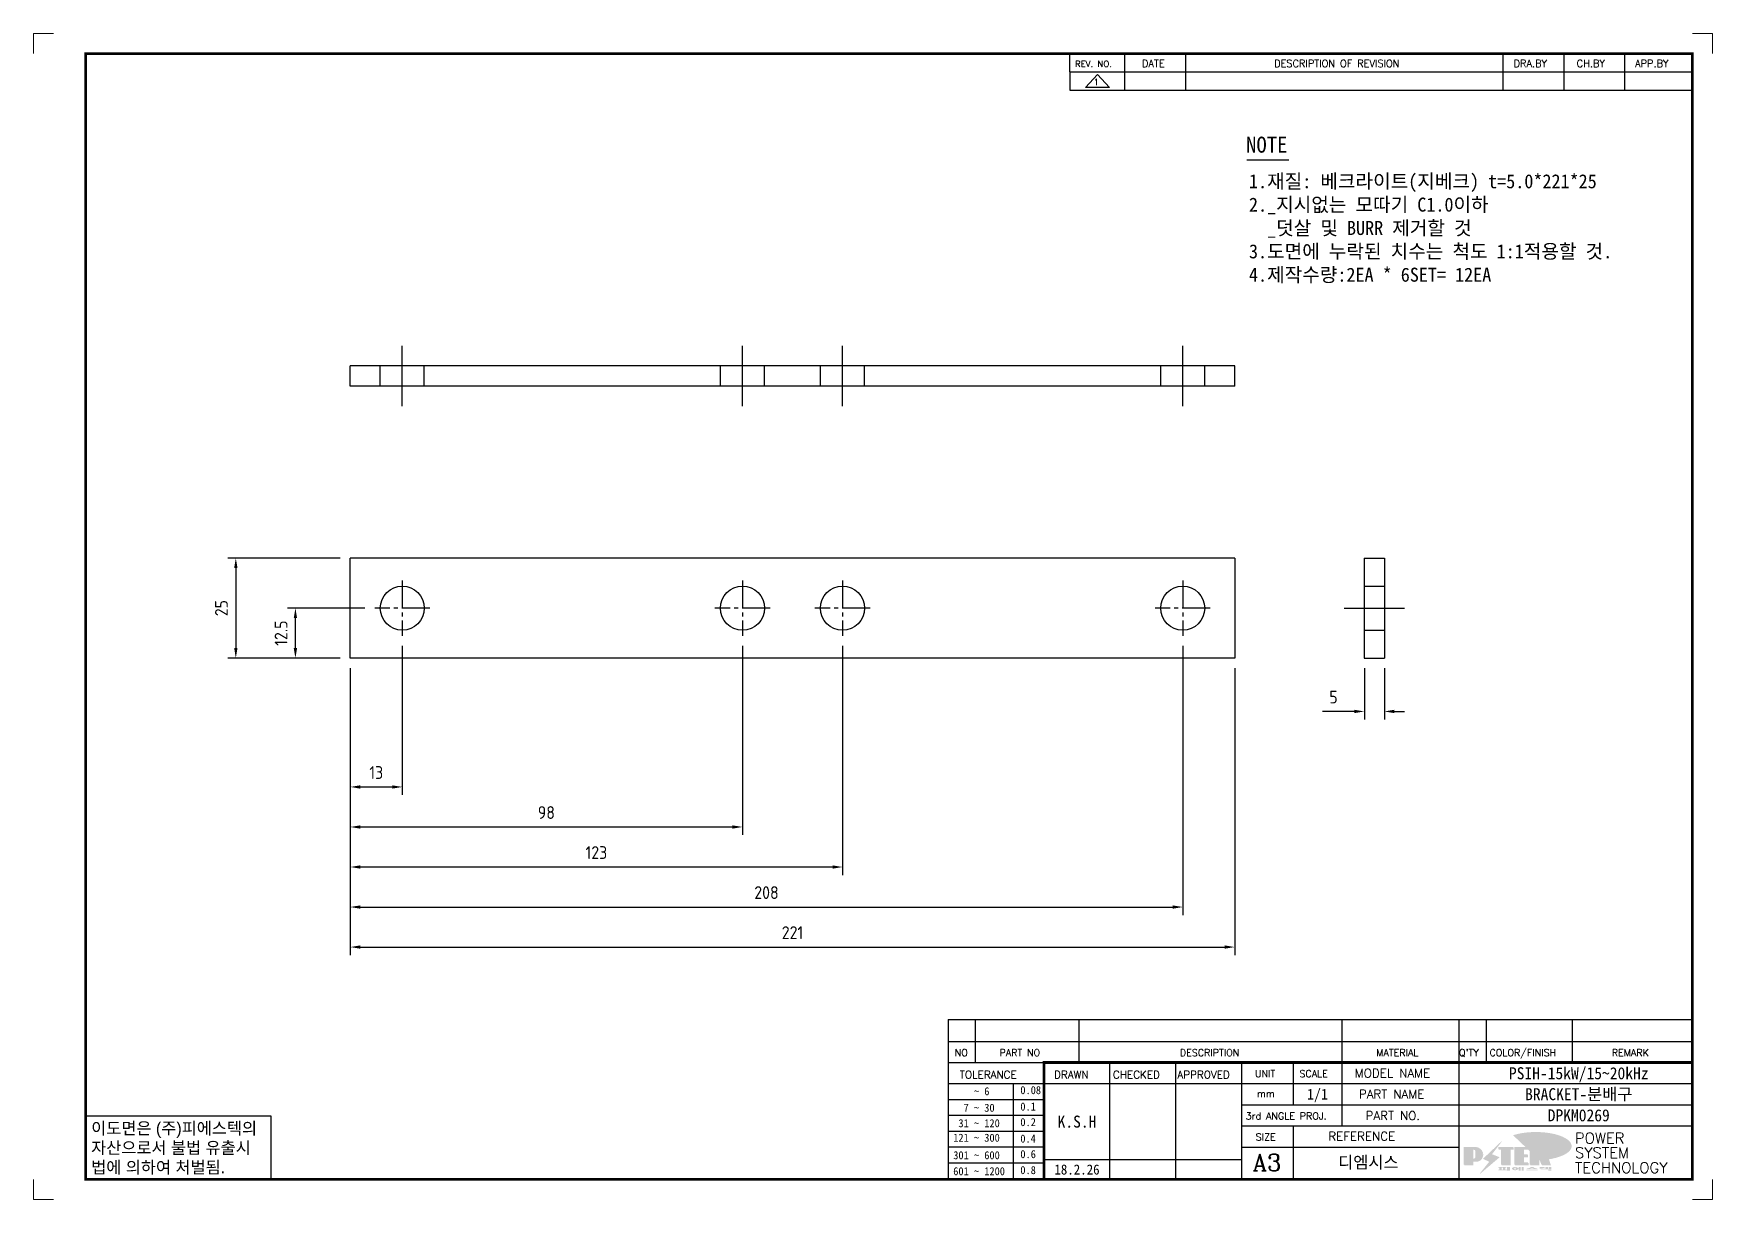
# Model space of a CAD drawing. Header units: millimetres. Extents: x 24815 to 37444, y -10619 to 6020.
# Drawn here: x 27894.2 to 28313.7, y -10618.5 to -10327.2 of the extents above; entities that cross this region are included whole.
import ezdxf
from ezdxf.enums import TextEntityAlignment as Align

# ---------------------------------------------------------------- set-up
doc = ezdxf.new("R2010")
doc.units = ezdxf.units.MM
doc.linetypes.add('CENTER1', pattern=[10, 7, -1, 1, -1])
doc.linetypes.add('HIDDEN', pattern=[9.525, 6.35, -3.175])
doc.layers.add('FORMAT-1', color=7, linetype='Continuous')
doc.layers.add('line', color=3, linetype='Continuous')
doc.styles.add('h1', font='')
doc.styles.add('HAN', font='')
doc.styles.add('RC', font='ROMANC.SHX')
doc.styles.add('ROMANT', font='romant')
doc.styles.add('RT', font='ROMANT.SHX', dxfattribs={"oblique": 15})
doc.styles.get("Standard").update_dxf_attribs({"font": 'ISOCP.SHX', "bigfont": 'WHGTXT.SHX'})
doc.styles.get('h1').set_extended_font_data('New Gulim')
doc.styles.get('HAN').set_extended_font_data('GulimChe')
doc.dimstyles.new('PS-1', dxfattribs={"dimtxt": 3.2, "dimasz": 2.5, "dimexe": 2, "dimexo": 2.5, "dimgap": 2, "dimtad": 1, "dimtoh": 1, "dimrnd": 0.05, "dimzin": 12, "dimdsep": 46, "dimtxsty": 'Standard', "dimcen": 0, "dimclrt": 2, "dimazin": 3, "dimtfac": 1, "dimtofl": 0, "dimtmove": 0, "dimatfit": 3, "dimfxl": 0.18, "dimtolj": 1, "dimtzin": 0, "dimarcsym": 0})

# ---------------------------------------------------------------- blocks, each defined once
blk = doc.blocks.new('*D381')
at = {"color": 0, "lineweight": -2, "transparency": 16777216}
for p, q in [((27986.33, -10480.16), (27986.33, -10517.45)), ((27973.33, -10485.77), (27973.33, -10517.45)), ((27975.83, -10515.45), (27983.83, -10515.45))]:
    blk.add_line(p, q, dxfattribs=at)
at = {"color": 0, "transparency": 16777216}
for points in [[(27975.83, -10515.04), (27975.83, -10515.87), (27973.33, -10515.45)], [(27983.83, -10515.04), (27983.83, -10515.87), (27986.33, -10515.45)]]:
    blk.add_solid(points, dxfattribs=at)
at = {"layer": 'Defpoints', "color": 0, "transparency": 16777216}
for p in [(27986.33, -10477.66, 0), (27973.33, -10483.27, 0), (27986.33, -10515.45)]:
    blk.add_point(p, dxfattribs=at)
at = {"color": 2, "transparency": 16777216, "insert": (27979.83, -10511.85), "char_height": 3.2, "attachment_point": 5}
blk.add_mtext('\\A1;13', dxfattribs=at)
blk = doc.blocks.new('*D382')
at = {"color": 0, "lineweight": -2, "transparency": 16777216}
for p, q in [((28071.33, -10480.16), (28071.33, -10527.45)), ((27973.33, -10485.77), (27973.33, -10527.45)), ((27975.83, -10525.45), (28068.83, -10525.45))]:
    blk.add_line(p, q, dxfattribs=at)
at = {"color": 0, "transparency": 16777216}
for points in [[(27975.83, -10525.04), (27975.83, -10525.87), (27973.33, -10525.45)], [(28068.83, -10525.04), (28068.83, -10525.87), (28071.33, -10525.45)]]:
    blk.add_solid(points, dxfattribs=at)
at = {"layer": 'Defpoints', "color": 0, "transparency": 16777216}
for p in [(28071.33, -10477.66, 0), (27973.33, -10483.27, 0), (28071.33, -10525.45)]:
    blk.add_point(p, dxfattribs=at)
at = {"color": 2, "transparency": 16777216, "insert": (28022.33, -10521.85), "char_height": 3.2, "attachment_point": 5}
blk.add_mtext('\\A1;98', dxfattribs=at)
blk = doc.blocks.new('*D383')
at = {"color": 0, "lineweight": -2, "transparency": 16777216}
for p, q in [((28096.33, -10480.16), (28096.33, -10537.45)), ((27973.33, -10485.77), (27973.33, -10537.45)), ((27975.83, -10535.45), (28093.83, -10535.45))]:
    blk.add_line(p, q, dxfattribs=at)
at = {"color": 0, "transparency": 16777216}
for points in [[(27975.83, -10535.04), (27975.83, -10535.87), (27973.33, -10535.45)], [(28093.83, -10535.04), (28093.83, -10535.87), (28096.33, -10535.45)]]:
    blk.add_solid(points, dxfattribs=at)
at = {"layer": 'Defpoints', "color": 0, "transparency": 16777216}
for p in [(28096.33, -10477.66, 0), (27973.33, -10483.27, 0), (28096.33, -10535.45)]:
    blk.add_point(p, dxfattribs=at)
at = {"color": 2, "transparency": 16777216, "insert": (28034.83, -10531.85), "char_height": 3.2, "attachment_point": 5}
blk.add_mtext('\\A1;123', dxfattribs=at)
blk = doc.blocks.new('*D384')
at = {"color": 0, "lineweight": -2, "transparency": 16777216}
for p, q in [((28181.33, -10480.16), (28181.33, -10547.45)), ((27973.33, -10485.77), (27973.33, -10547.45)), ((27975.83, -10545.45), (28178.83, -10545.45))]:
    blk.add_line(p, q, dxfattribs=at)
at = {"color": 0, "transparency": 16777216}
for points in [[(27975.83, -10545.04), (27975.83, -10545.87), (27973.33, -10545.45)], [(28178.83, -10545.04), (28178.83, -10545.87), (28181.33, -10545.45)]]:
    blk.add_solid(points, dxfattribs=at)
at = {"layer": 'Defpoints', "color": 0, "transparency": 16777216}
for p in [(28181.33, -10477.66, 0), (27973.33, -10483.27, 0), (28181.33, -10545.45)]:
    blk.add_point(p, dxfattribs=at)
at = {"color": 2, "transparency": 16777216, "insert": (28077.33, -10541.85), "char_height": 3.2, "attachment_point": 5}
blk.add_mtext('\\A1;208', dxfattribs=at)
blk = doc.blocks.new('*D385')
at = {"color": 0, "lineweight": -2, "transparency": 16777216}
for p, q in [((27973.33, -10485.77), (27973.33, -10557.45)), ((28194.33, -10485.77), (28194.33, -10557.45)), ((27975.83, -10555.45), (28191.83, -10555.45))]:
    blk.add_line(p, q, dxfattribs=at)
at = {"color": 0, "transparency": 16777216}
for points in [[(27975.83, -10555.04), (27975.83, -10555.87), (27973.33, -10555.45)], [(28191.83, -10555.04), (28191.83, -10555.87), (28194.33, -10555.45)]]:
    blk.add_solid(points, dxfattribs=at)
at = {"layer": 'Defpoints', "color": 0, "transparency": 16777216}
for p in [(27973.33, -10483.27, 0), (28194.33, -10483.27, 0), (28194.33, -10555.45)]:
    blk.add_point(p, dxfattribs=at)
at = {"color": 2, "transparency": 16777216, "insert": (28083.83, -10551.85), "char_height": 3.2, "attachment_point": 5}
blk.add_mtext('\\A1;221', dxfattribs=at)
blk = doc.blocks.new('*D386')
at = {"color": 0, "lineweight": -2, "transparency": 16777216}
for p, q in [((27976.94, -10470.77), (27957.63, -10470.77)), ((27959.63, -10480.77), (27959.63, -10473.27)), ((27970.83, -10483.27), (27957.63, -10483.27))]:
    blk.add_line(p, q, dxfattribs=at)
at = {"color": 0, "transparency": 16777216}
for points in [[(27959.21, -10473.27), (27960.04, -10473.27), (27959.63, -10470.77)], [(27959.21, -10480.77), (27960.04, -10480.77), (27959.63, -10483.27)]]:
    blk.add_solid(points, dxfattribs=at)
at = {"layer": 'Defpoints', "color": 0, "transparency": 16777216}
for p in [(27959.63, -10470.77), (27979.44, -10470.77, 0), (27973.33, -10483.27, 0)]:
    blk.add_point(p, dxfattribs=at)
at = {"color": 2, "transparency": 16777216, "insert": (27956.03, -10477.02), "char_height": 3.2, "attachment_point": 5, "rotation": 90}
blk.add_mtext('\\A1;12.5', dxfattribs=at)
blk = doc.blocks.new('*D387')
at = {"color": 0, "lineweight": -2, "transparency": 16777216}
for p, q in [((27970.83, -10458.27), (27942.73, -10458.27)), ((27944.73, -10460.77), (27944.73, -10480.77)), ((27970.83, -10483.27), (27942.73, -10483.27))]:
    blk.add_line(p, q, dxfattribs=at)
at = {"color": 0, "transparency": 16777216}
for points in [[(27944.32, -10460.77), (27945.15, -10460.77), (27944.73, -10458.27)], [(27944.32, -10480.77), (27945.15, -10480.77), (27944.73, -10483.27)]]:
    blk.add_solid(points, dxfattribs=at)
at = {"layer": 'Defpoints', "color": 0, "transparency": 16777216}
for p in [(27973.33, -10458.27, 0), (27944.73, -10483.27), (27973.33, -10483.27, 0)]:
    blk.add_point(p, dxfattribs=at)
at = {"color": 2, "transparency": 16777216, "insert": (27941.13, -10470.77), "char_height": 3.2, "attachment_point": 5, "rotation": 90}
blk.add_mtext('\\A1;25', dxfattribs=at)
blk = doc.blocks.new('*D388')
at = {"color": 0, "lineweight": -2, "transparency": 16777216}
for p, q in [((28226.72, -10485.77), (28226.72, -10498.58)), ((28231.72, -10485.77), (28231.72, -10498.58)), ((28224.22, -10496.58), (28216.3, -10496.58)), ((28234.22, -10496.58), (28236.72, -10496.58))]:
    blk.add_line(p, q, dxfattribs=at)
at = {"color": 0, "transparency": 16777216}
for points in [[(28224.22, -10496.16), (28224.22, -10497), (28226.72, -10496.58)], [(28234.22, -10496.16), (28234.22, -10497), (28231.72, -10496.58)]]:
    blk.add_solid(points, dxfattribs=at)
at = {"layer": 'Defpoints', "color": 0, "transparency": 16777216}
for p in [(28226.72, -10483.27, 0), (28231.72, -10483.27, 0), (28226.72, -10496.58)]:
    blk.add_point(p, dxfattribs=at)
at = {"color": 2, "transparency": 16777216, "insert": (28219.01, -10492.98), "char_height": 3.2, "attachment_point": 5}
blk.add_mtext('\\A1;5', dxfattribs=at)
blk = doc.blocks.new('no3')
at = {"color": 180}
for p, q in [((0, 5.5), (0, 0)), ((0, 5.5), (186, 5.5)), ((6.79, 5.5), (6.79, 0)), ((32.74, 0.11), (32.74, 5.5)), ((98.4, 5.5), (98.4, 0)), ((127.61, 5.5), (127.61, 0)), ((134.43, 5.5), (134.43, 0)), ((155.98, 5.5), (155.98, 0))]:
    blk.add_line(p, q, dxfattribs=at)
at = {"color": 2, "style": 'HAN'}
for tag, p in [('PART-NO', (19.76, 2.75)), ('MATERIAL', (111.38, 2.75)), ("Q'TY", (131.02, 2.75)), ('COLOR/FINISH', (145.2, 2.75)), ('REMARK', (170.76, 2.75))]:
    blk.add_attdef(tag, text='', height=2.9, dxfattribs=at).set_placement(p, align=Align.MIDDLE_CENTER)
blk.add_attdef('DESCRIPTION', text='', height=2.9, dxfattribs=at).set_placement((34.51, 2.75), align=Align.MIDDLE_LEFT)
at = {"color": 2, "style": 'RT', "oblique": 15}
blk.add_attdef('NO', text='', height=1.74, dxfattribs=at).set_placement((3.38, 2.51), align=Align.MIDDLE_CENTER)
blk = doc.blocks.new('re3')
at = {"color": 180}
for p, q in [((0, 0), (0, -4.55)), ((6.87, -0.64), (3.86, -3.91)), ((9.88, -3.91), (3.86, -3.91)), ((6.87, -0.64), (9.88, -3.91)), ((13.74, -4.55), (13.74, 0)), ((28.97, -4.55), (28.97, 0)), ((108.25, -4.55), (108.25, 0)), ((123.49, -4.55), (123.49, 0)), ((138.64, -4.55), (138.64, 0)), ((0, -4.55), (155.53, -4.55))]:
    blk.add_line(p, q, dxfattribs=at)
at = {"color": 2, "style": 'RC', "oblique": 15}
blk.add_attdef('REV.NO', text='', height=1.56, dxfattribs=at).set_placement((6.59, -2.56), align=Align.MIDDLE_CENTER)
blk.add_attdef('-1', text='', height=1.56, dxfattribs=at).set_placement((9.37, -1.66), align=Align.MIDDLE_LEFT)
at = {"color": 2, "style": 'HAN'}
for tag, p in [('REV.-DATE', (21.36, -2.28)), ('DRA.BY', (115.87, -2.28)), ('CH.BY', (131.07, -2.28)), ('APP.BY', (147.09, -2.28))]:
    blk.add_attdef(tag, text='', height=2.5, dxfattribs=at).set_placement(p, align=Align.MIDDLE_CENTER)
blk.add_attdef('DESCRIPTION-OF-REVISION', text='', height=2.5, dxfattribs=at).set_placement((31.61, -2.28), align=Align.MIDDLE_LEFT)
blk = doc.blocks.new('t3')
for p, q in [((0, 15.88), (46.25, 15.88)), ((0, 15.88), (0, 0)), ((46.25, 15.88), (46.25, 0)), ((0, 0), (46.25, 0))]:
    blk.add_line(p, q)
at = {"color": 1, "style": 'h1'}
for s, p in [('이도면은 (주)피에스텍의', (1.4, 11.29)), ('자산으로서 불법 유출시', (1.4, 6.41)), ('법에 의하여 처벌됨.', (1.4, 1.52))]:
    blk.add_text(s, height=3, dxfattribs=at).set_placement(p)
blk = doc.blocks.new('new LOGO')
at = {"layer": 'line'}
h = blk.add_hatch(color=1, dxfattribs=at)
h.paths.add_polyline_path([(41.5, 16.4), (54.3, 16.4, 1), (54.3, 82.9), (0, 82.9), (0, -0.1), (41.5, -0.1)])
h.paths.add_polyline_path([(41.5, 27.9), (41.5, 71.9), (43.6, 71.9, -0.414214), (54.6, 60.9), (54.6, 38.9, -0.414214), (43.6, 27.9)], flags=16)
h.paths.add_polyline_path([(214.7, 71.9), (227.5, 71.9), (227.5, 82.9), (159.7, 82.9), (159.7, 71.9), (172.5, 71.9), (172.5, -0.1), (214.7, -0.1)])
h.paths.add_polyline_path([(276, 37.4), (294.8, 37.4), (294.8, 49.1), (276, 49.1), (276, 71.9), (294.8, 71.9), (294.8, 82.9), (234.5, 82.9), (234.5, -0.1), (297, -0.1), (297, 10.9), (276, 10.9)])
h.paths.add_polyline_path([(347.2, 35.2), (359.7, -0.1), (400.5, -0.1), (379.6, 66.8), (399.7, 82.9), (380.6, 82.9), (347.2, 61.6), (347.2, 82.9), (305.5, 82.9), (305.5, -0.1), (347.2, -0.1)])
h = blk.add_hatch(color=250, dxfattribs=at)
h.paths.add_polyline_path([(44.5, 69.4), (46.6, 69.4, -0.129793), (52, 68, 0.221832), (43.6, 71.9), (41.5, 71.9), (41.5, 27.9), (43.6, 27.9, 0.02048), (44.5, 28)], flags=17)
h.paths.add_polyline_path([(44.5, 13.9), (57.3, 13.9, 0.72362), (77.1, 73.9, -0.679777), (54.3, 16.4), (41.5, 16.4), (41.5, -0.1), (3, -0.1), (3, -2.6), (44.5, -2.6)])
h.paths.add_polyline_path([(117.9, 14.2), (71.5, -44.4), (77.1, -39.6), (120.8, 15.6), (92, 28.9), (173.3, 106), (177.5, 111.4), (89.1, 27.6)])
h.paths.add_polyline_path([(162.7, 71.9), (162.7, 69.4), (172.5, 69.4), (172.5, 71.9)], flags=17)
h.paths.add_polyline_path([(217.7, 69.4), (230.5, 69.4), (230.5, 80.4), (227.5, 80.4), (227.5, 71.9), (214.7, 71.9), (214.7, -0.1), (175.5, -0.1), (175.5, -2.6), (217.7, -2.6)])
h.paths.add_polyline_path([(297.8, 46.6), (294.8, 46.6), (294.8, 37.4), (276, 37.4), (276, 10.9), (279, 10.9), (279, 34.9), (297.8, 34.9)])
h.paths.add_polyline_path([(300, 8.4), (297, 8.4), (297, -0.1), (237.5, -0.1), (237.5, -2.6), (300, -2.6)])
h.paths.add_polyline_path([(297.8, 80.4), (294.8, 80.4), (294.8, 71.9), (276, 71.9), (276, 49.1), (279, 49.1), (279, 69.4), (297.8, 69.4)])
h.paths.add_polyline_path([(350.2, 80.4), (347.2, 80.4), (347.2, 61.6), (350.2, 63.5)])
h.paths.add_polyline_path([(350.2, 26.7), (347.2, 35.2), (347.2, -0.1), (308.5, -0.1), (308.5, -2.6), (350.2, -2.6)])
h.paths.add_polyline_path([(402.7, 80.4), (396.5, 80.4), (379.6, 66.8), (400.5, -0.1), (361.8, -0.1), (362.7, -2.6), (403.5, -2.6), (382.6, 64.3)])
blk.add_hatch(color=5, dxfattribs=at).paths.add_polyline_path([(166.3, 35), (131, 49), (180.4, 112.7), (92, 28.9), (120.8, 15.6), (74.4, -43)])
h = blk.add_hatch(color=253, dxfattribs=at)
edge = h.paths.add_edge_path()
edge.add_ellipse((333.9, 86.4), major_axis=(-165.9, 0), ratio=0.39426, start_angle=111.51268, end_angle=334.46902)
edge.add_ellipse((314.1, 81.2), major_axis=(-153.7, 0), ratio=0.40699, start_angle=121.30662, end_angle=327.74369, ccw=False)
edge.add_line((394, 27.8), (394.7, 25.6))
h = blk.add_hatch(color=250, dxfattribs=at)
edge = h.paths.add_edge_path()
edge.add_ellipse((237.8, -17.6), major_axis=(-14.3, 0), ratio=0.526336, start_angle=192.2456, end_angle=269.07481)
edge.add_line((238.1, -10.1), (237.6, -10.1))
edge.add_ellipse((237.8, -17.6), major_axis=(-14.3, 0), ratio=0.526336, start_angle=270.92519, end_angle=449.07481)
edge.add_line((237.6, -25.1), (238.1, -25.1))
edge.add_ellipse((237.8, -17.6), major_axis=(-14.3, 0), ratio=0.526336, start_angle=450.92519, end_angle=527.7544)
edge.add_line((251.7, -19.2), (254.1, -19.2))
edge.add_line((254.1, -19.2), (254.1, -27.1))
edge.add_line((254.1, -27.1), (263.1, -27.1))
edge.add_line((263.1, -27.1), (263.1, -10.1))
edge.add_line((263.1, -10.1), (254.1, -10.1))
edge.add_line((254.1, -10.1), (254.1, -16))
edge.add_line((254.1, -16), (251.7, -16))
h.paths.add_polyline_path([(241, -16.4), (241, -18.7, -1), (234.4, -18.7), (234.4, -16.4, -1)], flags=16)
h.paths.add_polyline_path([(278.2, -10.1), (268.1, -10.1), (268.1, -27.1), (278.2, -27.1)])
h.paths.add_polyline_path([(310.3, -10.1), (310.3, -11.1, -0.157169), (289.3, -17.5), (294, -19.9, 0.128407), (316.3, -15.9, 0.128407), (338.6, -19.9), (343.3, -17.5, -0.157169), (322.2, -11.1), (322.2, -10.1)])
h.paths.add_polyline_path([(342.1, -25.1), (342.1, -22.3), (290.4, -22.3), (290.4, -25.1)])
h.paths.add_polyline_path([(352, -10.1), (352, -16.2, 0.414214), (354, -18.2), (378.7, -18.2), (378.7, -19.6), (390.2, -19.6), (390.2, -10.1), (378.7, -10.1), (378.7, -13.6), (374.7, -13.6), (374.7, -15.1), (378.7, -15.1), (378.7, -16.2), (364.7, -16.2), (364.7, -15.1), (371.2, -15.1), (371.2, -13.6), (364.7, -13.6), (364.7, -12.6), (374.7, -12.6), (374.7, -10.1)])
h.paths.add_polyline_path([(393.8, -10.1), (393.8, -19.6), (405, -19.6), (405, -10.1)])
h.paths.add_polyline_path([(405, -27.1), (405, -20.9), (356.8, -20.9), (356.8, -23), (391.8, -23), (391.8, -27.1)])
h.paths.add_polyline_path([(200.4, -10.1), (200.4, -22.3), (193.2, -22.3), (193.2, -12.6), (196.6, -12.6), (196.6, -10.1), (161, -10.1), (161, -12.6), (164.5, -12.6), (164.5, -22.3), (161, -22.3), (161, -25.1), (200.4, -25.1), (200.4, -27.1), (213.9, -27.1), (213.9, -10.1)])
h.paths.add_polyline_path([(182, -12.6), (175.6, -12.6), (175.6, -22.3), (182, -22.3)], flags=17)
blk = doc.blocks.new('format-3')
at = {"color": 3, "lineweight": 9}
for p, q in [((0, 286.3), (0, 291.3)), ((5, 291.3), (0, 291.3)), ((414.5, 291.3), (419.5, 291.3)), ((419.5, 286.3), (419.5, 291.3)), ((0, 5), (0, 0)), ((419.5, 5), (419.5, 0)), ((5, 0), (0, 0)), ((414.5, 0), (419.5, 0))]:
    blk.add_line(p, q, dxfattribs=at)
at = {"color": 180}
for p, q in [((258.97, 281.75), (258.97, 286.3)), ((272.71, 281.75), (272.71, 286.3)), ((287.94, 281.75), (287.94, 286.3)), ((367.22, 281.75), (367.22, 286.3)), ((382.45, 281.75), (382.45, 286.3)), ((397.61, 281.75), (397.61, 286.3)), ((258.97, 281.75), (414.5, 281.75)), ((228.5, 39.49), (228.5, 5)), ((228.5, 39.49), (414.5, 39.49)), ((235.29, 39.49), (235.29, 34.21)), ((261.24, 34.21), (261.24, 39.49)), ((326.9, 39.49), (326.9, 34.21)), ((356.11, 39.49), (356.11, 34.21)), ((362.93, 39.49), (362.93, 34.21)), ((384.48, 39.49), (384.48, 34.21)), ((228.5, 34.21), (252.48, 34.21)), ((268.96, 5), (268.96, 34.21)), ((285.45, 5), (285.45, 34.21)), ((301.94, 5), (301.94, 34.21)), ((314.72, 34.21), (314.72, 23.65)), ((326.9, 34.21), (326.9, 18.37)), ((356.11, 34.21), (356.11, 5)), ((228.5, 28.93), (252.48, 28.93)), ((244.89, 5.23), (244.89, 28.93)), ((252.48, 28.93), (414.5, 28.93)), ((228.5, 24.98), (252.48, 24.98)), ((228.5, 21.03), (252.48, 21.03)), ((301.94, 23.65), (414.5, 23.65)), ((228.5, 17.08), (252.48, 17.08)), ((301.94, 18.37), (414.5, 18.37)), ((314.72, 18.37), (314.72, 5)), ((228.5, 13.13), (252.48, 13.13)), ((301.94, 13.09), (356.11, 13.09)), ((228.5, 9.18), (252.48, 9.18)), ((252.48, 9.95), (301.94, 9.95))]:
    blk.add_line(p, q, dxfattribs=at)
at = {"const_width": 0.7}
blk.add_lwpolyline([(252.48, 5), (252.48, 34.21), (414.5, 34.21)], dxfattribs=at)
at = {"layer": 'FORMAT-1', "const_width": 0.7}
blk.add_lwpolyline([(13, 5), (13, 286.3), (414.5, 286.3), (414.5, 5)], close=True, dxfattribs=at)
blk.add_blockref('t3', (13, 5))
at = {"xscale": 0.05400000000000027, "yscale": 0.05400000000000027, "zscale": 0.05400000000000027}
blk.add_blockref('new LOGO', (357.35, 8.65), dxfattribs=at)
at = {"color": 2}
for s, height, style, p in [('REV. NO.', 1.56, 'RC', (260.23, 282.95)), ('DATE', 1.788, 'RC', (276.95, 282.94)), ('DESCRIPTION OF REVISION', 1.7875, 'RC', (309.98, 282.94)), ('DRA.BY', 1.788, 'RC', (369.83, 282.94)), ('CH.BY', 1.788, 'RC', (385.59, 282.94)), ('APP.BY', 1.788, 'RC', (400.18, 282.94)), ('COLOR/FINISH', 1.7424, 'RC', (363.8, 35.83)), ('NO', 1.742, 'RC', (230.16, 35.83)), ('PART NO', 1.742, 'RC', (241.36, 35.83)), ('DESCRIPTION', 1.7424, 'RC', (286.43, 35.83)), ('MATERIAL', 1.742, 'RC', (335.52, 35.83)), ("Q'TY", 1.742, 'RC', (356.17, 35.83)), ('REMARK', 1.742, 'RC', (394.37, 35.83)), (' TOLERANCE', 1.9, 'RC', (230.11, 30.22)), ('DRAWN', 1.9, 'RC', (255, 30.22)), ('CHECKED', 1.9, 'RC', (269.71, 30.22)), ('APPROVED', 1.9, 'RC', (285.8, 30.22)), ('UNIT', 1.742, 'RC', (305.19, 30.55)), ('SCALE', 1.742, 'RC', (316.32, 30.55)), ('MODEL NAME', 2.178, 'RC', (330.12, 30.46)), ('    ~ 6', 2, 'HAN', (229.8, 26.03)), ('0.08', 2, 'HAN', (246.57, 26.31)), ('mm', 1.742, 'RC', (305.67, 25.56)), ('PART NAME', 2.178, 'RC', (331.17, 25.24)), ('  7 ~ 30', 2, 'HAN', (229.8, 21.91)), ('0.1', 2, 'HAN', (246.57, 22.2)), ('3rd ANGLE PROJ.', 1.7424, 'RC', (302.87, 19.97)), ('PART NO.', 2.178, 'RC', (332.84, 19.85)), (' 31 ~ 120', 2, 'HAN', (229.8, 18.04)), ('0.2', 2, 'HAN', (246.57, 18.32)), ('REFERENCE', 2.178, 'RC', (323.52, 14.69)), ('121 ~ 300', 2, 'HAN', (229.8, 14.42)), ('0.4', 2, 'HAN', (246.57, 14.2)), ('SIZE', 1.742, 'RC', (305.39, 14.71)), ('301 ~ 600', 2, 'HAN', (229.8, 10.04)), ('0.6', 2, 'HAN', (246.57, 10.32)), ('601 ~ 1200', 2, 'HAN', (229.8, 6.05)), ('0.8', 2, 'HAN', (246.57, 6.33))]:
    blk.add_text(s, height=height, dxfattribs=dict(at, style=style)).set_placement(p)
at = {"style": 'ROMANT'}
for s, p in [('POWER', (385.15, 13.96)), ('SYSTEM', (385.15, 10.31)), ('TECHNOLOGY', (385.15, 6.56))]:
    blk.add_text(s, height=2.7, dxfattribs=at).set_placement(p)
at = {"color": 2, "lineweight": 25, "style": 'RC'}
blk.add_text('A3', height=4.182, dxfattribs=at).set_placement((304.61, 7.14))
at = {"style": 'HAN'}
for tag, height, p in [('MODEL-NAME', 3, (386.1, 31.53)), ('SCALE', 2.7, (320.81, 26.29)), ('PART-NAME', 3, (386.1, 26.29)), ('CH-BY', 3, (277.21, 19.44)), ('PART-NO', 3, (386.1, 21.01)), ('DRA-BY', 3, (260.72, 19.44)), ('APP-BY', 3, (293.7, 19.44)), ('DRA-DATE', 2.5, (260.72, 7.47)), ('CH-DATE', 2.5, (277.21, 7.47)), ('APP-DATE', 2.5, (293.7, 7.47)), ('관련업체', 3, (333.52, 9.26))]:
    blk.add_attdef(tag, text='', height=height, dxfattribs=at).set_placement(p, align=Align.MIDDLE_CENTER)

msp = doc.modelspace()

# ---------------------------------------------------------------- linework, layer by layer
msp.add_line((28197.3236, -10358.7393), (28207.82135, -10358.7393))
at = {"color": 1}
for p, q in [((27986.3321, -10420.26872, -0.0002), (27986.3321, -10405.26872, -0.0002)), ((28071.3321, -10420.26872, -0.0002), (28071.3321, -10405.26872, -0.0002)), ((28096.3321, -10420.26872, -0.0002), (28096.3321, -10405.26872, -0.0002)), ((28181.3321, -10420.26872, -0.0002), (28181.3321, -10405.26872, -0.0002)), ((28221.71623, -10470.76844, -0.00031), (28236.71623, -10470.76844, -0.00031))]:
    msp.add_line(p, q, dxfattribs=at)
at = {"color": 32}
for p, q in [((28194.3321, -10410.26872, -0.0002), (27973.3321, -10410.26872, -0.0002)), ((27973.3321, -10415.26872, -0.00031), (27973.3321, -10410.26872, -0.00031)), ((28194.3321, -10415.26872, -0.00031), (28194.3321, -10410.26872, -0.00031)), ((28194.3321, -10415.26872, -0.0002), (27973.3321, -10415.26872, -0.0002)), ((28194.3321, -10458.26844, -0.00031), (27973.3321, -10458.26844, -0.00031)), ((27973.3321, -10483.26844, -0.00031), (27973.3321, -10458.26844, -0.00031)), ((28194.3321, -10458.26844, -0.00031), (28194.3321, -10483.26844, -0.00031)), ((28226.71623, -10458.26844, -0.0002), (28226.71623, -10483.26844, -0.0002)), ((28226.71623, -10458.26844, -0.00031), (28231.71623, -10458.26844, -0.00031)), ((28231.71623, -10458.26844, -0.0002), (28231.71623, -10483.26844, -0.0002)), ((28194.3321, -10483.26844, -0.00031), (27973.3321, -10483.26844, -0.00031)), ((28226.71623, -10483.26844, -0.00031), (28231.71623, -10483.26844, -0.00031))]:
    msp.add_line(p, q, dxfattribs=at)
at = {"color": 2, "linetype": 'HIDDEN'}
for p, q in [((27980.8321, -10415.26872, -0.0002), (27980.8321, -10410.26872, -0.0002)), ((27991.8321, -10415.26872, -0.0002), (27991.8321, -10410.26872, -0.0002)), ((28065.8321, -10415.26872, -0.0002), (28065.8321, -10410.26872, -0.0002)), ((28076.8321, -10415.26872, -0.0002), (28076.8321, -10410.26872, -0.0002)), ((28090.8321, -10415.26872, -0.0002), (28090.8321, -10410.26872, -0.0002)), ((28101.8321, -10415.26872, -0.0002), (28101.8321, -10410.26872, -0.0002)), ((28175.8321, -10415.26872, -0.0002), (28175.8321, -10410.26872, -0.0002)), ((28186.8321, -10415.26872, -0.0002), (28186.8321, -10410.26872, -0.0002)), ((28226.71623, -10465.26844, -0.00031), (28231.71623, -10465.26844, -0.00031)), ((28226.71623, -10476.26844, -0.00031), (28231.71623, -10476.26844, -0.00031))]:
    msp.add_line(p, q, dxfattribs=at)
at = {"color": 1, "linetype": 'CENTER1'}
for p, q in [((27986.3321, -10463.87707, -0.00031), (27986.3321, -10477.65982, -0.00031)), ((28071.3321, -10463.87707, -0.00031), (28071.3321, -10477.65982, -0.00031)), ((28096.3321, -10463.87707, -0.00031), (28096.3321, -10477.65982, -0.00031)), ((28181.3321, -10463.87707, -0.00031), (28181.3321, -10477.65982, -0.00031)), ((27993.22348, -10470.76844, -0.00031), (27979.44073, -10470.76844, -0.00031)), ((28078.22348, -10470.76844, -0.00031), (28064.44073, -10470.76844, -0.00031)), ((28103.22348, -10470.76844, -0.00031), (28089.44073, -10470.76844, -0.00031)), ((28188.22348, -10470.76844, -0.00031), (28174.44073, -10470.76844, -0.00031))]:
    msp.add_line(p, q, dxfattribs=at)
at = {"color": 32}
for centre in [(27986.3321, -10470.76844, -0.00031), (28071.3321, -10470.76844, -0.00031), (28096.3321, -10470.76844, -0.00031), (28181.3321, -10470.76844, -0.00031)]:
    msp.add_circle(centre, 5.5, dxfattribs=at)

# ---------------------------------------------------------------- block references
ref = msp.add_blockref('format-3', (27894.195, -10618.50956))
ref.add_attrib('DRA-DATE', '18.2.26', dxfattribs={"height": 2.5, "style": 'HAN'}).set_placement((28154.91503, -10611.03456), align=Align.MIDDLE_CENTER)
ref.add_attrib('DRA-BY', 'K.S.H', dxfattribs={"height": 3, "style": 'HAN'}).set_placement((28154.91503, -10599.06744), align=Align.MIDDLE_CENTER)
ref.add_attrib('MODEL-NAME', 'PSIH-15kW/15~20kHz', dxfattribs={"lineweight": 35, "height": 3, "style": 'HAN'}).set_placement((28280.29048, -10586.98445), align=Align.MIDDLE_CENTER)
ref.add_attrib('PART-NAME', 'BRACKET-분배구', dxfattribs={"lineweight": 35, "height": 3, "style": 'HAN'}).set_placement((28280.29048, -10592.21532), align=Align.MIDDLE_CENTER)
ref.add_attrib('PART-NO', 'DPKM0269', dxfattribs={"lineweight": 35, "height": 3, "style": 'HAN'}).set_placement((28280.29048, -10597.49532), align=Align.MIDDLE_CENTER)
ref.add_attrib('SCALE', '1/1', dxfattribs={"height": 2.7, "style": 'HAN'}).set_placement((28215.00309, -10592.21532), align=Align.MIDDLE_CENTER)
ref.add_attrib('관련업체', '디엠시스', dxfattribs={"height": 3, "style": 'HAN'}).set_placement((28227.7183, -10609.24688), align=Align.MIDDLE_CENTER)
ref = msp.add_blockref('re3', (28153.1608, -10336.75956))
ref.add_attrib('REV.NO', '1', dxfattribs={"color": 2, "height": 1.56, "style": 'RC'}).set_placement((28159.7492, -10339.31688), align=Align.MIDDLE_CENTER)
msp.add_blockref('no3', (28122.695, -10579.01532))

# ---------------------------------------------------------------- texts
at = {"color": 2, "style": 'HAN'}
msp.add_text('NOTE', height=4, dxfattribs=at).set_placement((28197.16965, -10356.97101))
at = {"insert": (28197.89244, -10362.36301), "char_height": 3.5, "width": 98.9854733, "attachment_point": 1, "style": 'HAN'}
msp.add_mtext('{\\C2;1.재질: 베크라이트(지베크) t=5.0*221*25\\P2._지시없는 모따기 C1.0이하\\P  _덧살 및 BURR 제거할 것\\P3.도면에 누락된 치수는 척도 1:1적용할 것.\\P\\C1;4.제작수량:2EA * 6SET= 12EA}', dxfattribs=at)

# ---------------------------------------------------------------- dimensions: what is measured, and where the dimension line sits
for base, p1, p2, picture, middle in [((27944.73259, -10483.26844, -0.0002), (27973.3321, -10458.26844, -0.00031), (27973.3321, -10483.26844, -0.00031), '*D387', (27941.13227, -10470.76844, -0.0002)), ((27959.62658, -10470.76844, -0.0002), (27973.3321, -10483.26844, -0.00031), (27979.44073, -10470.76844, -0.00031), '*D386', (27956.02626, -10477.01844, -0.0002))]:
    dim = msp.add_linear_dim(base=base, p1=p1, p2=p2, angle=90, dimstyle='PS-1')
    dim.commit()
    dim.dimension.update_dxf_attribs({"geometry": picture, "text_midpoint": middle})
for base, p1, p2, picture, middle in [((27986.3321, -10515.45396, -0.0002), (27973.3321, -10483.26844, -0.00031), (27986.3321, -10477.65982, -0.00031), '*D381', (27979.8321, -10511.85396, -0.0002)), ((28071.3321, -10525.45396, -0.0002), (27973.3321, -10483.26844, -0.00031), (28071.3321, -10477.65982, -0.00031), '*D382', (28022.3321, -10521.85396, -0.0002)), ((28096.3321, -10535.45396, -0.0002), (27973.3321, -10483.26844, -0.00031), (28096.3321, -10477.65982, -0.00031), '*D383', (28034.8321, -10531.85365, -0.0002)), ((28181.3321, -10545.45396, -0.0002), (27973.3321, -10483.26844, -0.00031), (28181.3321, -10477.65982, -0.00031), '*D384', (28077.3321, -10541.85365, -0.0002)), ((28194.3321, -10555.45396, -0.0002), (27973.3321, -10483.26844, -0.00031), (28194.3321, -10483.26844, -0.00031), '*D385', (28083.8321, -10551.85365, -0.0002)), ((28226.71623, -10496.5788, -0.0002), (28231.71623, -10483.26844, -0.00031), (28226.71623, -10483.26844, -0.00031), '*D388', (28219.00996, -10492.9788, -0.0002))]:
    dim = msp.add_linear_dim(base=base, p1=p1, p2=p2, dimstyle='PS-1')
    dim.commit()
    dim.dimension.update_dxf_attribs({"geometry": picture, "text_midpoint": middle})

doc.saveas('drawing.dxf')
